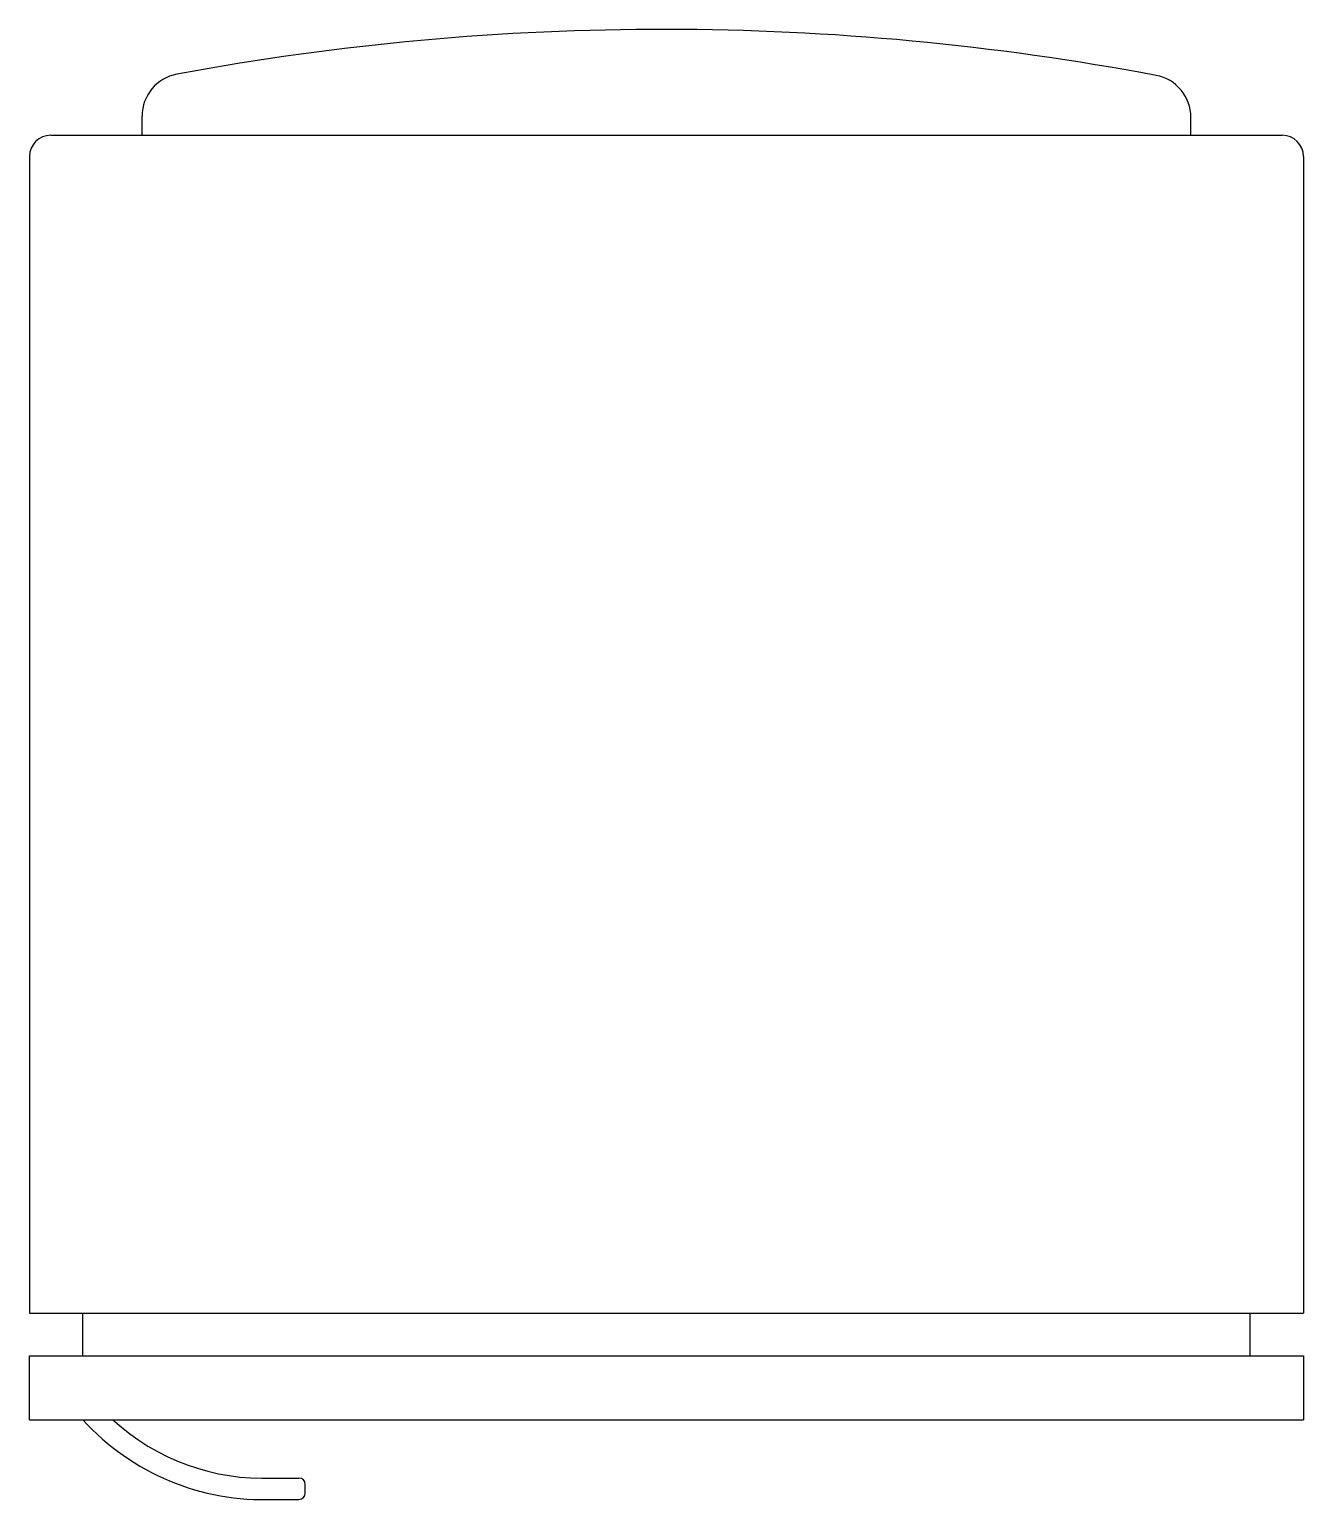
# Model space of a CAD drawing. Extents: x -63.776 to -63.226, y -54.821 to -54.187.
import ezdxf

# ---------------------------------------------------------------- set-up
doc = ezdxf.new("R2010")
doc.units = 0
doc.header["$MEASUREMENT"] = 0
doc.layers.get('0').update_dxf_attribs({"linetype": 'CONTINUOUS'})

msp = doc.modelspace()

# ---------------------------------------------------------------- linework, layer by layer
for p, q in [((-63.72778, -54.23265), (-63.72778, -54.2244)), ((-63.27504, -54.23265), (-63.27504, -54.22489)), ((-63.76719, -54.23265), (-63.23563, -54.23265)), ((-63.7764, -54.24186), (-63.77635, -54.74094)), ((-63.22643, -54.24186), (-63.22638, -54.74094)), ((-63.77635, -54.74094), (-63.22638, -54.74094)), ((-63.75334, -54.75935), (-63.75334, -54.74094)), ((-63.24939, -54.75935), (-63.24939, -54.74094)), ((-63.77635, -54.75935), (-63.22638, -54.75935)), ((-63.77635, -54.78696), (-63.77635, -54.75935)), ((-63.22638, -54.75935), (-63.22638, -54.78696)), ((-63.77635, -54.78696), (-63.22638, -54.78696)), ((-63.67127, -54.81213), (-63.66006, -54.81213)), ((-63.6573, -54.81856), (-63.6573, -54.81489)), ((-63.67086, -54.82133), (-63.66006, -54.82133))]:
    msp.add_line(p, q)
for centre, radius, start, end in [((-63.50274, -55.33676), 1.1498, 79.34054, 100.52224), ((-63.70937, -54.2244), 0.01841, 100.46806, 180), ((-63.29345, -54.22489), 0.01841, 0, 79.39543), ((-63.76719, -54.24186), 0.0092, 90, 180), ((-63.23563, -54.24186), 0.0092, 0, 90), ((-63.67549, -54.71627), 0.10515, 222.23941, 272.5216), ((-63.67549, -54.71627), 0.09595, 227.45197, 272.5216), ((-63.66006, -54.81489), 0.00276, 0, 90), ((-63.66006, -54.81856), 0.00276, 270, 0)]:
    msp.add_arc(centre, radius, start, end)

doc.saveas('drawing.dxf')
